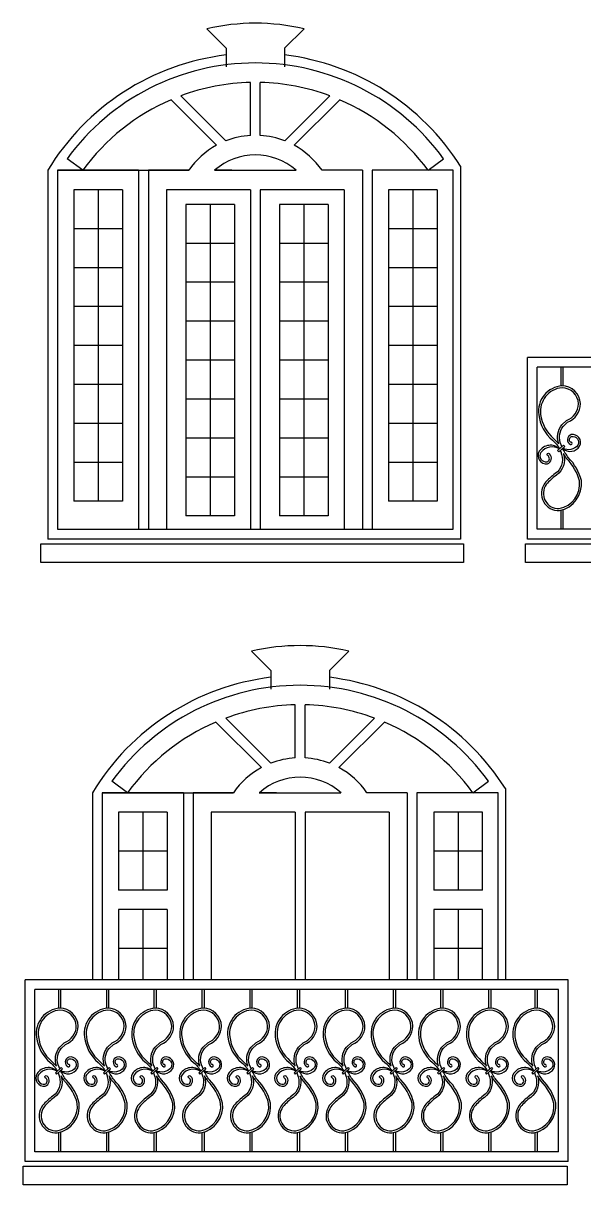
# Model space of a CAD drawing. Header units: millimetres. Extents: x 765.99 to 775.3, y 174.84 to 180.82.
# Drawn here: x 769.27 to 772.15, y 174.85 to 180.82 of the extents above; entities that cross this region are included whole.
import ezdxf

# ---------------------------------------------------------------- set-up
doc = ezdxf.new("R2010")
doc.units = ezdxf.units.MM
doc.header["$MEASUREMENT"] = 0
doc.layers.add('alvenaria', color=5, linetype='Continuous')
doc.layers.add('janela', color=1, linetype='Continuous')

msp = doc.modelspace()

# ---------------------------------------------------------------- linework, layer by layer
at = {"color": 2}
for p, q in [((770.2136, 180.7889), (770.3136, 180.6889)), ((770.7136, 180.7889), (770.6136, 180.6889)), ((770.3136, 180.6889), (770.3136, 180.5934)), ((770.6136, 180.6889), (770.6136, 180.5934)), ((770.4386, 180.2409), (770.4386, 180.5136)), ((770.4886, 180.2409), (770.4886, 180.5136)), ((770.2642, 180.1909), (770.0304, 180.4247)), ((770.3125, 180.2133), (770.0809, 180.4449)), ((770.6147, 180.2133), (770.8464, 180.4449)), ((770.663, 180.1909), (770.8969, 180.4247)), ((769.5763, 180.0622), (769.4961, 180.122)), ((771.351, 180.0622), (771.4312, 180.122)), ((769.3963, 180.0622), (769.3963, 178.1685)), ((769.4463, 180.0622), (769.4463, 178.2185)), ((769.8636, 180.0622), (769.4463, 180.0622)), ((769.4463, 180.0622), (770.121, 180.0622)), ((769.8636, 180.0622), (769.8636, 178.2185)), ((769.9136, 180.0622), (769.9136, 178.2185)), ((770.0066, 180.0622), (769.9136, 180.0622)), ((770.121, 180.0622), (770.0066, 180.0622)), ((770.3425, 180.0622), (770.2538, 180.0622)), ((770.2538, 180.0622), (770.6735, 180.0622)), ((770.9207, 180.0622), (770.8062, 180.0622)), ((771.0136, 180.0622), (770.9207, 180.0622)), ((771.0136, 180.0622), (771.0136, 178.2185)), ((771.0636, 180.0622), (771.0636, 178.2185)), ((771.4809, 180.0622), (771.0636, 180.0622)), ((771.4809, 178.2185), (771.4809, 180.0622)), ((771.5181, 180.083), (771.5181, 178.1685)), ((770.0066, 179.9622), (770.0066, 178.2185)), ((770.4386, 179.9622), (770.0066, 179.9622)), ((770.4386, 179.9622), (770.4386, 178.2185)), ((770.4886, 179.9622), (770.4886, 178.2185)), ((770.9207, 179.9622), (770.4886, 179.9622)), ((770.9207, 179.9622), (770.9207, 178.2185)), ((771.8613, 178.1685), (771.8613, 179.1012)), ((774.6518, 179.1012), (771.8613, 179.1012)), ((771.9113, 178.2185), (771.9113, 179.0512)), ((774.6018, 179.0512), (771.9113, 179.0512)), ((772.0345, 178.9554), (772.0345, 179.0512)), ((772.0456, 178.9554), (772.0456, 179.0512)), ((772.0473, 178.6509), (772.0169, 178.6235)), ((772.0169, 178.6235), (772.0227, 178.6171)), ((772.0227, 178.6171), (772.0533, 178.6442)), ((772.0473, 178.6509), (772.0533, 178.6442)), ((772.0345, 178.2212), (772.0345, 178.317)), ((772.0456, 178.2212), (772.0456, 178.317)), ((769.4463, 178.2185), (771.4809, 178.2185)), ((774.6018, 178.2185), (771.9113, 178.2185)), ((771.5181, 178.1685), (769.3963, 178.1685)), ((774.6518, 178.1685), (771.8613, 178.1685)), ((770.4439, 177.5925), (770.5439, 177.4925)), ((770.9439, 177.5925), (770.8439, 177.4925)), ((770.5439, 177.4925), (770.5439, 177.397)), ((770.8439, 177.4925), (770.8439, 177.397)), ((770.6689, 177.0445), (770.6689, 177.3171)), ((770.7189, 177.0445), (770.7189, 177.3171)), ((770.5427, 177.0168), (770.3111, 177.2485)), ((770.845, 177.0168), (771.0766, 177.2485)), ((770.4945, 176.9944), (770.2606, 177.2282)), ((770.8933, 176.9944), (771.1271, 177.2282)), ((769.8065, 176.8657), (769.7263, 176.9255)), ((771.5812, 176.8657), (771.6614, 176.9255)), ((771.7483, 176.8865), (771.7483, 175.9047)), ((769.6265, 176.8657), (769.6265, 175.9047)), ((769.6765, 176.8657), (769.6765, 175.9047)), ((770.0939, 176.8657), (769.6765, 176.8657)), ((769.6765, 176.8657), (770.3512, 176.8657)), ((770.0939, 176.8657), (770.0939, 175.9047)), ((770.1439, 176.8657), (770.1439, 175.9047)), ((770.2368, 176.8657), (770.1439, 176.8657)), ((770.3512, 176.8657), (770.2368, 176.8657)), ((770.5727, 176.8657), (770.484, 176.8657)), ((770.484, 176.8657), (770.9037, 176.8657)), ((771.1509, 176.8657), (771.0365, 176.8657)), ((771.2439, 176.8657), (771.1509, 176.8657)), ((771.2439, 176.8657), (771.2439, 175.9047)), ((771.2939, 176.8657), (771.2939, 175.9047)), ((771.7112, 176.8657), (771.2939, 176.8657)), ((771.7112, 175.9047), (771.7112, 176.8657)), ((769.2803, 174.972), (769.2803, 175.9047)), ((772.0708, 175.9047), (769.2803, 175.9047)), ((772.0708, 174.972), (772.0708, 175.9047)), ((769.3303, 175.022), (769.3303, 175.8547)), ((772.0208, 175.8547), (769.3303, 175.8547)), ((769.3303, 175.022), (769.3303, 175.8547)), ((772.0208, 175.8547), (769.3303, 175.8547)), ((769.4535, 175.759), (769.4535, 175.8547)), ((769.4645, 175.759), (769.4645, 175.8547)), ((769.7, 175.759), (769.7, 175.8547)), ((769.711, 175.759), (769.711, 175.8547)), ((769.9439, 175.759), (769.9439, 175.8547)), ((769.9549, 175.759), (769.9549, 175.8547)), ((770.1904, 175.759), (770.1904, 175.8547)), ((770.2014, 175.759), (770.2014, 175.8547)), ((770.4368, 175.759), (770.4368, 175.8547)), ((770.4478, 175.759), (770.4478, 175.8547)), ((770.6807, 175.759), (770.6807, 175.8547)), ((770.6918, 175.759), (770.6918, 175.8547)), ((770.9272, 175.759), (770.9272, 175.8547)), ((770.9382, 175.759), (770.9382, 175.8547)), ((771.1737, 175.759), (771.1737, 175.8547)), ((771.1847, 175.759), (771.1847, 175.8547)), ((771.4176, 175.759), (771.4176, 175.8547)), ((771.4286, 175.759), (771.4286, 175.8547)), ((771.664, 175.759), (771.664, 175.8547)), ((771.6751, 175.759), (771.6751, 175.8547)), ((771.9022, 175.759), (771.9022, 175.8547)), ((771.9133, 175.759), (771.9133, 175.8547)), ((772.0208, 175.022), (772.0208, 175.8547)), ((772.0208, 175.022), (772.0208, 175.8547)), ((769.4663, 175.4545), (769.4359, 175.4271)), ((769.4663, 175.4545), (769.4723, 175.4477)), ((769.7128, 175.4545), (769.6824, 175.4271)), ((769.7128, 175.4545), (769.7188, 175.4477)), ((769.9567, 175.4545), (769.9263, 175.4271)), ((769.9567, 175.4545), (769.9627, 175.4477)), ((770.2032, 175.4545), (770.1728, 175.4271)), ((770.2032, 175.4545), (770.2092, 175.4477)), ((770.4496, 175.4545), (770.4192, 175.4271)), ((770.4496, 175.4545), (770.4556, 175.4477)), ((770.6936, 175.4545), (770.6632, 175.4271)), ((770.6936, 175.4545), (770.6995, 175.4477)), ((770.94, 175.4545), (770.9096, 175.4271)), ((770.94, 175.4545), (770.946, 175.4477)), ((771.1865, 175.4545), (771.1561, 175.4271)), ((771.1865, 175.4545), (771.1925, 175.4477)), ((771.4304, 175.4545), (771.4, 175.4271)), ((771.4304, 175.4545), (771.4364, 175.4477)), ((771.6769, 175.4545), (771.6465, 175.4271)), ((771.6769, 175.4545), (771.6828, 175.4477)), ((771.915, 175.4545), (771.8846, 175.4271)), ((771.915, 175.4545), (771.921, 175.4477)), ((769.4359, 175.4271), (769.4416, 175.4206)), ((769.4416, 175.4206), (769.4723, 175.4477)), ((769.6824, 175.4271), (769.6881, 175.4206)), ((769.6881, 175.4206), (769.7188, 175.4477)), ((769.9263, 175.4271), (769.932, 175.4206)), ((769.932, 175.4206), (769.9627, 175.4477)), ((770.1728, 175.4271), (770.1785, 175.4206)), ((770.1785, 175.4206), (770.2092, 175.4477)), ((770.4192, 175.4271), (770.4249, 175.4206)), ((770.4249, 175.4206), (770.4556, 175.4477)), ((770.6632, 175.4271), (770.6689, 175.4206)), ((770.6689, 175.4206), (770.6995, 175.4477)), ((770.9096, 175.4271), (770.9153, 175.4206)), ((770.9153, 175.4206), (770.946, 175.4477)), ((771.1561, 175.4271), (771.1618, 175.4206)), ((771.1618, 175.4206), (771.1925, 175.4477)), ((771.4, 175.4271), (771.4057, 175.4206)), ((771.4057, 175.4206), (771.4364, 175.4477)), ((771.6465, 175.4271), (771.6522, 175.4206)), ((771.6522, 175.4206), (771.6828, 175.4477)), ((771.8846, 175.4271), (771.8904, 175.4206)), ((771.8904, 175.4206), (771.921, 175.4477)), ((769.4535, 175.0248), (769.4535, 175.1205)), ((769.4645, 175.0248), (769.4645, 175.1205)), ((769.7, 175.0248), (769.7, 175.1205)), ((769.711, 175.0248), (769.711, 175.1205)), ((769.9439, 175.0248), (769.9439, 175.1205)), ((769.9549, 175.0248), (769.9549, 175.1205)), ((770.1904, 175.0248), (770.1904, 175.1205)), ((770.2014, 175.0248), (770.2014, 175.1205)), ((770.4368, 175.0248), (770.4368, 175.1205)), ((770.4478, 175.0248), (770.4478, 175.1205)), ((770.6807, 175.0248), (770.6807, 175.1205)), ((770.6918, 175.0248), (770.6918, 175.1205)), ((770.9272, 175.0248), (770.9272, 175.1205)), ((770.9382, 175.0248), (770.9382, 175.1205)), ((771.1737, 175.0248), (771.1737, 175.1205)), ((771.1847, 175.0248), (771.1847, 175.1205)), ((771.4176, 175.0248), (771.4176, 175.1205)), ((771.4286, 175.0248), (771.4286, 175.1205)), ((771.664, 175.0248), (771.664, 175.1205)), ((771.6751, 175.0248), (771.6751, 175.1205)), ((771.9022, 175.0248), (771.9022, 175.1205)), ((771.9133, 175.0248), (771.9133, 175.1205)), ((772.0208, 175.022), (769.3303, 175.022)), ((772.0208, 175.022), (769.3303, 175.022)), ((772.0708, 174.972), (769.2803, 174.972))]:
    msp.add_line(p, q, dxfattribs=at)
for points in [[(772.0465, 178.748), (772.0684, 178.7694, 0.306931), (772.1343, 178.8638, 0.397058), (772.0393, 178.9554, 0.432102), (771.9199, 178.8072, 0.188345), (771.9906, 178.6759, -0.111789), (772.0266, 178.6323, -0.111789)], [(772.0392, 178.6437, -0.00785), (772.0357, 178.6521, -0.291434), (772.0465, 178.748)], [(772.0431, 178.6351, 0.498485), (772.1298, 178.6461, 0.635174), (772.0864, 178.7047, 0.672054), (772.083, 178.6543, 1.414172), (772.0834, 178.6659, -0.564424), (772.089, 178.695, -0.626327), (772.121, 178.651, -0.378639), (772.0431, 178.6351, 0.497563)], [(772.0266, 178.6323, 0.461468), (771.9227, 178.6191, 0.650432), (771.9648, 178.5555, 0.57503), (771.9758, 178.6053, 0.502984)], [(772.0266, 178.6323, 0.362754), (771.9311, 178.6137, 0.643667), (771.9626, 178.5653, 0.675031), (771.9652, 178.5973, -1.273672), (771.9758, 178.6053)], [(772.0305, 178.624, -0.044703), (772.0373, 178.6022, -0.324841), (772.005, 178.5048, 0.068727), (771.951, 178.4548, 0.636143), (772.0267, 178.3147, 0.391481), (772.1393, 178.4684, 0.133262), (772.0719, 178.5869, -0.048473), (772.0431, 178.6351, -0.048473)], [(769.4655, 175.5515), (769.4874, 175.5729, 0.306931), (769.5533, 175.6673, 0.397058), (769.4583, 175.759, 0.432102), (769.3389, 175.6107, 0.188345), (769.4096, 175.4794, -0.111789), (769.4456, 175.4358, -0.111789)], [(769.7119, 175.5515), (769.7338, 175.5729, 0.306931), (769.7997, 175.6673, 0.397058), (769.7048, 175.759, 0.432102), (769.5854, 175.6107, 0.188345), (769.6561, 175.4794, -0.111789), (769.6921, 175.4358, -0.111789)], [(769.9559, 175.5515), (769.9778, 175.5729, 0.306931), (770.0437, 175.6673, 0.397058), (769.9487, 175.759, 0.432102), (769.8293, 175.6107, 0.188345), (769.9, 175.4794, -0.111789), (769.936, 175.4358, -0.111789)], [(770.2023, 175.5515), (770.2242, 175.5729, 0.306931), (770.2901, 175.6673, 0.397058), (770.1952, 175.759, 0.432102), (770.0758, 175.6107, 0.188345), (770.1465, 175.4794, -0.111789), (770.1825, 175.4358, -0.111789)], [(770.4488, 175.5515), (770.4707, 175.5729, 0.306931), (770.5366, 175.6673, 0.397058), (770.4416, 175.759, 0.432102), (770.3222, 175.6107, 0.188345), (770.3929, 175.4794, -0.111789), (770.4289, 175.4358, -0.111789)], [(770.6927, 175.5515), (770.7146, 175.5729, 0.306931), (770.7805, 175.6673, 0.397058), (770.6856, 175.759, 0.432102), (770.5661, 175.6107, 0.188345), (770.6369, 175.4794, -0.111789), (770.6729, 175.4358, -0.111789)], [(770.9392, 175.5515), (770.9611, 175.5729, 0.306931), (771.027, 175.6673, 0.397058), (770.932, 175.759, 0.432102), (770.8126, 175.6107, 0.188345), (770.8833, 175.4794, -0.111789), (770.9193, 175.4358, -0.111789)], [(771.1856, 175.5515), (771.2075, 175.5729, 0.306931), (771.2734, 175.6673, 0.397058), (771.1785, 175.759, 0.432102), (771.0591, 175.6107, 0.188345), (771.1298, 175.4794, -0.111789), (771.1658, 175.4358, -0.111789)], [(771.4296, 175.5515), (771.4515, 175.5729, 0.306931), (771.5174, 175.6673, 0.397058), (771.4224, 175.759, 0.432102), (771.303, 175.6107, 0.188345), (771.3737, 175.4794, -0.111789), (771.4097, 175.4358, -0.111789)], [(771.676, 175.5515), (771.6979, 175.5729, 0.306931), (771.7638, 175.6673, 0.397058), (771.6689, 175.759, 0.432102), (771.5494, 175.6107, 0.188345), (771.6202, 175.4794, -0.111789), (771.6562, 175.4358, -0.111789)], [(771.9142, 175.5515), (771.9361, 175.5729, 0.306931), (772.002, 175.6673, 0.397058), (771.9071, 175.759, 0.432102), (771.7876, 175.6107, 0.188345), (771.8584, 175.4794, -0.111789), (771.8943, 175.4358, -0.111789)], [(769.4582, 175.4472, -0.00785), (769.4547, 175.4556, -0.291434), (769.4655, 175.5515)], [(769.7047, 175.4472, -0.00785), (769.7012, 175.4556, -0.291434), (769.7119, 175.5515)], [(769.9486, 175.4472, -0.00785), (769.9451, 175.4556, -0.291434), (769.9559, 175.5515)], [(770.1951, 175.4472, -0.00785), (770.1916, 175.4556, -0.291434), (770.2023, 175.5515)], [(770.4415, 175.4472, -0.00785), (770.438, 175.4556, -0.291434), (770.4488, 175.5515)], [(770.6855, 175.4472, -0.00785), (770.682, 175.4556, -0.291434), (770.6927, 175.5515)], [(770.9319, 175.4472, -0.00785), (770.9284, 175.4556, -0.291434), (770.9392, 175.5515)], [(771.1784, 175.4472, -0.00785), (771.1749, 175.4556, -0.291434), (771.1856, 175.5515)], [(771.4223, 175.4472, -0.00785), (771.4188, 175.4556, -0.291434), (771.4296, 175.5515)], [(771.6688, 175.4472, -0.00785), (771.6653, 175.4556, -0.291434), (771.676, 175.5515)], [(771.907, 175.4472, -0.00785), (771.9035, 175.4556, -0.291434), (771.9142, 175.5515)], [(769.4456, 175.4358, 0.461468), (769.3417, 175.4227, 0.650432), (769.3838, 175.3591, 0.57503), (769.3948, 175.4088, 0.502984)], [(769.4621, 175.4387, 0.498485), (769.5488, 175.4497, 0.635174), (769.5054, 175.5082, 0.672054), (769.502, 175.4578, 1.414172), (769.5024, 175.4695, -0.564424), (769.508, 175.4985, -0.626327), (769.54, 175.4545, -0.378639), (769.4621, 175.4387, 0.497563)], [(769.6921, 175.4358, 0.461468), (769.5881, 175.4227, 0.650432), (769.6303, 175.3591, 0.57503), (769.6413, 175.4088, 0.502984)], [(769.7085, 175.4387, 0.498485), (769.7952, 175.4497, 0.635174), (769.7518, 175.5082, 0.672054), (769.7485, 175.4578, 1.414172), (769.7489, 175.4695, -0.564424), (769.7544, 175.4985, -0.626327), (769.7865, 175.4545, -0.378639), (769.7085, 175.4387, 0.497563)], [(769.936, 175.4358, 0.461468), (769.832, 175.4227, 0.650432), (769.8742, 175.3591, 0.57503), (769.8852, 175.4088, 0.502984)], [(769.9525, 175.4387, 0.498485), (770.0392, 175.4497, 0.635174), (769.9958, 175.5082, 0.672054), (769.9924, 175.4578, 1.414172), (769.9928, 175.4695, -0.564424), (769.9984, 175.4985, -0.626327), (770.0304, 175.4545, -0.378639), (769.9525, 175.4387, 0.497563)], [(770.1825, 175.4358, 0.461468), (770.0785, 175.4227, 0.650432), (770.1207, 175.3591, 0.57503), (770.1317, 175.4088, 0.502984)], [(770.1989, 175.4387, 0.498485), (770.2856, 175.4497, 0.635174), (770.2422, 175.5082, 0.672054), (770.2389, 175.4578, 1.414172), (770.2393, 175.4695, -0.564424), (770.2448, 175.4985, -0.626327), (770.2769, 175.4545, -0.378639), (770.1989, 175.4387, 0.497563)], [(770.4289, 175.4358, 0.461468), (770.3249, 175.4227, 0.650432), (770.3671, 175.3591, 0.57503), (770.3781, 175.4088, 0.502984)], [(770.4454, 175.4387, 0.498485), (770.5321, 175.4497, 0.635174), (770.4887, 175.5082, 0.672054), (770.4853, 175.4578, 1.414172), (770.4857, 175.4695, -0.564424), (770.4913, 175.4985, -0.626327), (770.5233, 175.4545, -0.378639), (770.4454, 175.4387, 0.497563)], [(770.6729, 175.4358, 0.461468), (770.5689, 175.4227, 0.650432), (770.6111, 175.3591, 0.57503), (770.6221, 175.4088, 0.502984)], [(770.6893, 175.4387, 0.498485), (770.776, 175.4497, 0.635174), (770.7326, 175.5082, 0.672054), (770.7293, 175.4578, 1.414172), (770.7297, 175.4695, -0.564424), (770.7352, 175.4985, -0.626327), (770.7673, 175.4545, -0.378639), (770.6893, 175.4387, 0.497563)], [(770.9193, 175.4358, 0.461468), (770.8153, 175.4227, 0.650432), (770.8575, 175.3591, 0.57503), (770.8685, 175.4088, 0.502984)], [(770.9358, 175.4387, 0.498485), (771.0225, 175.4497, 0.635174), (770.9791, 175.5082, 0.672054), (770.9757, 175.4578, 1.414172), (770.9761, 175.4695, -0.564424), (770.9817, 175.4985, -0.626327), (771.0137, 175.4545, -0.378639), (770.9358, 175.4387, 0.497563)], [(771.1658, 175.4358, 0.461468), (771.0618, 175.4227, 0.650432), (771.104, 175.3591, 0.57503), (771.115, 175.4088, 0.502984)], [(771.1822, 175.4387, 0.498485), (771.2689, 175.4497, 0.635174), (771.2255, 175.5082, 0.672054), (771.2222, 175.4578, 1.414172), (771.2226, 175.4695, -0.564424), (771.2281, 175.4985, -0.626327), (771.2602, 175.4545, -0.378639), (771.1822, 175.4387, 0.497563)], [(771.4097, 175.4358, 0.461468), (771.3057, 175.4227, 0.650432), (771.3479, 175.3591, 0.57503), (771.3589, 175.4088, 0.502984)], [(771.4262, 175.4387, 0.498485), (771.5128, 175.4497, 0.635174), (771.4694, 175.5082, 0.672054), (771.4661, 175.4578, 1.414172), (771.4665, 175.4695, -0.564424), (771.4721, 175.4985, -0.626327), (771.5041, 175.4545, -0.378639), (771.4262, 175.4387, 0.497563)], [(771.6562, 175.4358, 0.461468), (771.5522, 175.4227, 0.650432), (771.5944, 175.3591, 0.57503), (771.6054, 175.4088, 0.502984)], [(771.6726, 175.4387, 0.498485), (771.7593, 175.4497, 0.635174), (771.7159, 175.5082, 0.672054), (771.7126, 175.4578, 1.414172), (771.713, 175.4695, -0.564424), (771.7185, 175.4985, -0.626327), (771.7506, 175.4545, -0.378639), (771.6726, 175.4387, 0.497563)], [(771.8943, 175.4358, 0.461468), (771.7904, 175.4227, 0.650432), (771.8325, 175.3591, 0.57503), (771.8436, 175.4088, 0.502984)], [(771.9108, 175.4387, 0.498485), (771.9975, 175.4497, 0.635174), (771.9541, 175.5082, 0.672054), (771.9507, 175.4578, 1.414172), (771.9512, 175.4695, -0.564424), (771.9567, 175.4985, -0.626327), (771.9887, 175.4545, -0.378639), (771.9108, 175.4387, 0.497563)], [(769.4456, 175.4358, 0.362754), (769.35, 175.4172, 0.643667), (769.3816, 175.3688, 0.675031), (769.3842, 175.4008, -1.273672), (769.3948, 175.4088)], [(769.4495, 175.4275, -0.044703), (769.4563, 175.4057, -0.324841), (769.424, 175.3083, 0.068727), (769.37, 175.2583, 0.636143), (769.4457, 175.1182, 0.391481), (769.5583, 175.2719, 0.133262), (769.4909, 175.3905, -0.048473), (769.4621, 175.4387, -0.048473)], [(769.6921, 175.4358, 0.362754), (769.5965, 175.4172, 0.643667), (769.6281, 175.3688, 0.675031), (769.6307, 175.4008, -1.273672), (769.6413, 175.4088)], [(769.6959, 175.4275, -0.044703), (769.7028, 175.4057, -0.324841), (769.6705, 175.3083, 0.068727), (769.6164, 175.2583, 0.636143), (769.6921, 175.1182, 0.391481), (769.8048, 175.2719, 0.133262), (769.7373, 175.3905, -0.048473), (769.7085, 175.4387, -0.048473)], [(769.936, 175.4358, 0.362754), (769.8404, 175.4172, 0.643667), (769.872, 175.3688, 0.675031), (769.8746, 175.4008, -1.273672), (769.8852, 175.4088)], [(769.9398, 175.4275, -0.044703), (769.9467, 175.4057, -0.324841), (769.9144, 175.3083, 0.068727), (769.8604, 175.2583, 0.636143), (769.9361, 175.1182, 0.391481), (770.0487, 175.2719, 0.133262), (769.9813, 175.3905, -0.048473), (769.9525, 175.4387, -0.048473)], [(770.1825, 175.4358, 0.362754), (770.0869, 175.4172, 0.643667), (770.1185, 175.3688, 0.675031), (770.1211, 175.4008, -1.273672), (770.1317, 175.4088)], [(770.1863, 175.4275, -0.044703), (770.1932, 175.4057, -0.324841), (770.1609, 175.3083, 0.068727), (770.1068, 175.2583, 0.636143), (770.1825, 175.1182, 0.391481), (770.2952, 175.2719, 0.133262), (770.2277, 175.3905, -0.048473), (770.1989, 175.4387, -0.048473)], [(770.4289, 175.4358, 0.362754), (770.3333, 175.4172, 0.643667), (770.3649, 175.3688, 0.675031), (770.3675, 175.4008, -1.273672), (770.3781, 175.4088)], [(770.4327, 175.4275, -0.044703), (770.4396, 175.4057, -0.324841), (770.4073, 175.3083, 0.068727), (770.3533, 175.2583, 0.636143), (770.429, 175.1182, 0.391481), (770.5416, 175.2719, 0.133262), (770.4742, 175.3905, -0.048473), (770.4454, 175.4387, -0.048473)], [(770.6729, 175.4358, 0.362754), (770.5773, 175.4172, 0.643667), (770.6088, 175.3688, 0.675031), (770.6115, 175.4008, -1.273672), (770.6221, 175.4088)], [(770.6767, 175.4275, -0.044703), (770.6836, 175.4057, -0.324841), (770.6513, 175.3083, 0.068727), (770.5972, 175.2583, 0.636143), (770.6729, 175.1182, 0.391481), (770.7855, 175.2719, 0.133262), (770.7181, 175.3905, -0.048473), (770.6893, 175.4387, -0.048473)], [(770.9193, 175.4358, 0.362754), (770.8237, 175.4172, 0.643667), (770.8553, 175.3688, 0.675031), (770.8579, 175.4008, -1.273672), (770.8685, 175.4088)], [(770.9231, 175.4275, -0.044703), (770.93, 175.4057, -0.324841), (770.8977, 175.3083, 0.068727), (770.8437, 175.2583, 0.636143), (770.9194, 175.1182, 0.391481), (771.032, 175.2719, 0.133262), (770.9646, 175.3905, -0.048473), (770.9358, 175.4387, -0.048473)], [(771.1658, 175.4358, 0.362754), (771.0702, 175.4172, 0.643667), (771.1017, 175.3688, 0.675031), (771.1044, 175.4008, -1.273672), (771.115, 175.4088)], [(771.1696, 175.4275, -0.044703), (771.1765, 175.4057, -0.324841), (771.1442, 175.3083, 0.068727), (771.0901, 175.2583, 0.636143), (771.1658, 175.1182, 0.391481), (771.2785, 175.2719, 0.133262), (771.211, 175.3905, -0.048473), (771.1822, 175.4387, -0.048473)], [(771.4097, 175.4358, 0.362754), (771.3141, 175.4172, 0.643667), (771.3457, 175.3688, 0.675031), (771.3483, 175.4008, -1.273672), (771.3589, 175.4088)], [(771.4135, 175.4275, -0.044703), (771.4204, 175.4057, -0.324841), (771.3881, 175.3083, 0.068727), (771.334, 175.2583, 0.636143), (771.4098, 175.1182, 0.391481), (771.5224, 175.2719, 0.133262), (771.4549, 175.3905, -0.048473), (771.4262, 175.4387, -0.048473)], [(771.6562, 175.4358, 0.362754), (771.5606, 175.4172, 0.643667), (771.5921, 175.3688, 0.675031), (771.5948, 175.4008, -1.273672), (771.6054, 175.4088)], [(771.66, 175.4275, -0.044703), (771.6669, 175.4057, -0.324841), (771.6346, 175.3083, 0.068727), (771.5805, 175.2583, 0.636143), (771.6562, 175.1182, 0.391481), (771.7688, 175.2719, 0.133262), (771.7014, 175.3905, -0.048473), (771.6726, 175.4387, -0.048473)], [(771.8943, 175.4358, 0.362754), (771.7988, 175.4172, 0.643667), (771.8303, 175.3688, 0.675031), (771.833, 175.4008, -1.273672), (771.8436, 175.4088)], [(771.8982, 175.4275, -0.044703), (771.9051, 175.4057, -0.324841), (771.8728, 175.3083, 0.068727), (771.8187, 175.2583, 0.636143), (771.8944, 175.1182, 0.391481), (772.007, 175.2719, 0.133262), (771.9396, 175.3905, -0.048473), (771.9108, 175.4387, -0.048473)]]:
    msp.add_lwpolyline(points, format="xyb", dxfattribs=at)
for points in [[(772.0391, 178.7547), (772.0629, 178.778, 0.31199), (772.1243, 178.8636, 0.39456), (772.0397, 178.9454, 0.431196), (771.9298, 178.8085, 0.188154), (771.9969, 178.6837, 0.008793), (772.0225, 178.6578, -0.263429)], [(772.0464, 178.6075, -0.267949), (772.047, 178.6048, -0.323734), (772.0108, 178.4966, 0.068544), (771.9589, 178.4486, 0.632058), (772.0254, 178.3247, 0.38846), (772.1295, 178.4666, 0.133287), (772.0643, 178.5804, -0.027079)], [(769.4581, 175.5583), (769.4819, 175.5815, 0.31199), (769.5433, 175.6671, 0.39456), (769.4587, 175.749, 0.431196), (769.3488, 175.612, 0.188154), (769.4159, 175.4872, 0.008793), (769.4415, 175.4613, -0.263429)], [(769.7045, 175.5583), (769.7284, 175.5815, 0.31199), (769.7897, 175.6671, 0.39456), (769.7051, 175.749, 0.431196), (769.5953, 175.612, 0.188154), (769.6624, 175.4872, 0.008793), (769.6879, 175.4613, -0.263429)], [(769.9485, 175.5583), (769.9723, 175.5815, 0.31199), (770.0337, 175.6671, 0.39456), (769.9491, 175.749, 0.431196), (769.8392, 175.612, 0.188154), (769.9063, 175.4872, 0.008793), (769.9319, 175.4613, -0.263429)], [(770.1949, 175.5583), (770.2188, 175.5815, 0.31199), (770.2801, 175.6671, 0.39456), (770.1955, 175.749, 0.431196), (770.0857, 175.612, 0.188154), (770.1528, 175.4872, 0.008793), (770.1783, 175.4613, -0.263429)], [(770.4414, 175.5583), (770.4652, 175.5815, 0.31199), (770.5266, 175.6671, 0.39456), (770.442, 175.749, 0.431196), (770.3321, 175.612, 0.188154), (770.3992, 175.4872, 0.008793), (770.4248, 175.4613, -0.263429)], [(770.6853, 175.5583), (770.7092, 175.5815, 0.31199), (770.7705, 175.6671, 0.39456), (770.6859, 175.749, 0.431196), (770.5761, 175.612, 0.188154), (770.6432, 175.4872, 0.008793), (770.6687, 175.4613, -0.263429)], [(770.9318, 175.5583), (770.9556, 175.5815, 0.31199), (771.017, 175.6671, 0.39456), (770.9324, 175.749, 0.431196), (770.8225, 175.612, 0.188154), (770.8896, 175.4872, 0.008793), (770.9152, 175.4613, -0.263429)], [(771.1782, 175.5583), (771.2021, 175.5815, 0.31199), (771.2634, 175.6671, 0.39456), (771.1788, 175.749, 0.431196), (771.069, 175.612, 0.188154), (771.1361, 175.4872, 0.008793), (771.1616, 175.4613, -0.263429)], [(771.4222, 175.5583), (771.446, 175.5815, 0.31199), (771.5074, 175.6671, 0.39456), (771.4227, 175.749, 0.431196), (771.3129, 175.612, 0.188154), (771.38, 175.4872, 0.008793), (771.4056, 175.4613, -0.263429)], [(771.6686, 175.5583), (771.6925, 175.5815, 0.31199), (771.7538, 175.6671, 0.39456), (771.6692, 175.749, 0.431196), (771.5594, 175.612, 0.188154), (771.6265, 175.4872, 0.008793), (771.652, 175.4613, -0.263429)], [(771.9068, 175.5583), (771.9306, 175.5815, 0.31199), (771.992, 175.6671, 0.39456), (771.9074, 175.749, 0.431196), (771.7975, 175.612, 0.188154), (771.8647, 175.4872, 0.008793), (771.8902, 175.4613, -0.263429)], [(769.4654, 175.4111, -0.267949), (769.466, 175.4083, -0.323734), (769.4298, 175.3001, 0.068544), (769.3779, 175.2521, 0.632058), (769.4444, 175.1282, 0.38846), (769.5484, 175.2701, 0.133287), (769.4833, 175.3839, -0.027079)], [(769.7118, 175.4111, -0.267949), (769.7125, 175.4083, -0.323734), (769.6763, 175.3001, 0.068544), (769.6243, 175.2521, 0.632058), (769.6909, 175.1282, 0.38846), (769.7949, 175.2701, 0.133287), (769.7297, 175.3839, -0.027079)], [(769.9558, 175.4111, -0.267949), (769.9564, 175.4083, -0.323734), (769.9202, 175.3001, 0.068544), (769.8682, 175.2521, 0.632058), (769.9348, 175.1282, 0.38846), (770.0388, 175.2701, 0.133287), (769.9737, 175.3839, -0.027079)], [(770.2022, 175.4111, -0.267949), (770.2029, 175.4083, -0.323734), (770.1667, 175.3001, 0.068544), (770.1147, 175.2521, 0.632058), (770.1813, 175.1282, 0.38846), (770.2853, 175.2701, 0.133287), (770.2201, 175.3839, -0.027079)], [(770.4487, 175.4111, -0.267949), (770.4493, 175.4083, -0.323734), (770.4131, 175.3001, 0.068544), (770.3612, 175.2521, 0.632058), (770.4277, 175.1282, 0.38846), (770.5317, 175.2701, 0.133287), (770.4666, 175.3839, -0.027079)], [(770.6926, 175.4111, -0.267949), (770.6932, 175.4083, -0.323734), (770.6571, 175.3001, 0.068544), (770.6051, 175.2521, 0.632058), (770.6717, 175.1282, 0.38846), (770.7757, 175.2701, 0.133287), (770.7105, 175.3839, -0.027079)], [(770.939, 175.4111, -0.267949), (770.9397, 175.4083, -0.323734), (770.9035, 175.3001, 0.068544), (770.8515, 175.2521, 0.632058), (770.9181, 175.1282, 0.38846), (771.0221, 175.2701, 0.133287), (770.9569, 175.3839, -0.027079)], [(771.1855, 175.4111, -0.267949), (771.1862, 175.4083, -0.323734), (771.15, 175.3001, 0.068544), (771.098, 175.2521, 0.632058), (771.1646, 175.1282, 0.38846), (771.2686, 175.2701, 0.133287), (771.2034, 175.3839, -0.027079)], [(771.4294, 175.4111, -0.267949), (771.4301, 175.4083, -0.323734), (771.3939, 175.3001, 0.068544), (771.3419, 175.2521, 0.632058), (771.4085, 175.1282, 0.38846), (771.5125, 175.2701, 0.133287), (771.4473, 175.3839, -0.027079)], [(771.6759, 175.4111, -0.267949), (771.6765, 175.4083, -0.323734), (771.6404, 175.3001, 0.068544), (771.5884, 175.2521, 0.632058), (771.655, 175.1282, 0.38846), (771.759, 175.2701, 0.133287), (771.6938, 175.3839, -0.027079)], [(771.9141, 175.4111, -0.267949), (771.9147, 175.4083, -0.323734), (771.8785, 175.3001, 0.068544), (771.8266, 175.2521, 0.632058), (771.8931, 175.1282, 0.38846), (771.9972, 175.2701, 0.133287), (771.932, 175.3839, -0.027079)]]:
    msp.add_lwpolyline(points, format="xyb", close=True, dxfattribs=at)
for centre, radius, start, end in [((770.4636, 179.716), 1.1016, 76.88326, 103.11674), ((770.4636, 179.4163), 1.2475, 96.9058, 148.82017), ((770.4636, 179.4163), 1.2475, 32.30211, 83.0942), ((770.4636, 179.4163), 1.1975, 36.10534, 143.89466), ((770.4636, 179.4163), 1.0975, 91.30522, 110.41009), ((770.4636, 179.4163), 1.0975, 69.58991, 88.69478), ((770.4636, 179.4163), 1.0975, 113.2496, 143.95053), ((770.4636, 179.4163), 1.0975, 36.04947, 66.7504), ((770.4636, 179.8249), 0.4168, 93.43899, 111.26016), ((770.4636, 179.8249), 0.4168, 68.73984, 86.56101), ((770.4636, 179.8249), 0.4168, 118.58377, 145.29576), ((770.4636, 179.8249), 0.4168, 34.70424, 61.41623), ((770.4636, 179.8249), 0.3168, 48.51036, 131.48964), ((770.6939, 176.5196), 1.1016, 76.88326, 103.11674), ((770.6939, 176.2198), 1.2475, 96.9058, 148.82017), ((770.6939, 176.2198), 1.2475, 32.30211, 83.0942), ((770.6939, 176.2198), 1.1975, 36.10534, 143.89466), ((770.6939, 176.2198), 1.0975, 91.30522, 110.41009), ((770.6939, 176.2198), 1.0975, 69.58991, 88.69478), ((770.6939, 176.2198), 1.0975, 113.2496, 143.95053), ((770.6939, 176.2198), 1.0975, 36.04947, 66.7504), ((770.6939, 176.6284), 0.4168, 93.43899, 111.26016), ((770.6939, 176.6284), 0.4168, 68.73984, 86.56101), ((770.6939, 176.6284), 0.4168, 118.58377, 145.29576), ((770.6939, 176.6284), 0.3168, 48.51036, 131.48964), ((770.6939, 176.6284), 0.4168, 34.70424, 61.41623)]:
    msp.add_arc(centre, radius, start, end, dxfattribs=at)
at = {"layer": 'alvenaria'}
for points in [[(769.3612, 178.1444), (771.5335, 178.1444), (771.5335, 178.0485), (769.3612, 178.0485)], [(771.8516, 178.1444), (774.6469, 178.1444), (774.6469, 178.0485), (771.8516, 178.0485)], [(769.2706, 174.9479), (772.0659, 174.9479), (772.0659, 174.852), (769.2706, 174.852)]]:
    msp.add_lwpolyline(points, close=True, dxfattribs=at)
at = {"layer": 'janela'}
for p, q in [((769.5307, 179.9622), (769.5307, 179.5622)), ((769.7807, 179.9622), (769.5307, 179.9622)), ((769.6557, 179.9622), (769.6557, 179.5622)), ((769.7807, 179.9622), (769.7807, 179.5622)), ((771.148, 179.9622), (771.148, 179.5622)), ((771.398, 179.9622), (771.148, 179.9622)), ((771.273, 179.9622), (771.273, 179.5622)), ((771.398, 179.9622), (771.398, 179.5622)), ((770.1057, 179.887), (770.1057, 179.487)), ((770.3557, 179.887), (770.1057, 179.887)), ((770.2307, 179.887), (770.2307, 179.487)), ((770.3557, 179.887), (770.3557, 179.487)), ((770.5877, 179.887), (770.5877, 179.487)), ((770.8377, 179.887), (770.5877, 179.887)), ((770.7127, 179.887), (770.7127, 179.487)), ((770.8377, 179.887), (770.8377, 179.487)), ((769.7807, 179.7622), (769.5307, 179.7622)), ((771.398, 179.7622), (771.148, 179.7622)), ((770.3557, 179.687), (770.1057, 179.687)), ((770.8377, 179.687), (770.5877, 179.687)), ((769.7807, 179.5622), (769.5307, 179.5622)), ((769.5307, 179.5622), (769.5307, 179.1622)), ((769.7807, 179.5622), (769.5307, 179.5622)), ((769.6557, 179.5622), (769.6557, 179.1622)), ((769.7807, 179.5622), (769.7807, 179.1622)), ((771.398, 179.5622), (771.148, 179.5622)), ((771.148, 179.5622), (771.148, 179.1622)), ((771.398, 179.5622), (771.148, 179.5622)), ((771.273, 179.5622), (771.273, 179.1622)), ((771.398, 179.5622), (771.398, 179.1622)), ((770.3557, 179.487), (770.1057, 179.487)), ((770.1057, 179.487), (770.1057, 179.087)), ((770.3557, 179.487), (770.1057, 179.487)), ((770.2307, 179.487), (770.2307, 179.087)), ((770.3557, 179.487), (770.3557, 179.087)), ((770.8377, 179.487), (770.5877, 179.487)), ((770.5877, 179.487), (770.5877, 179.087)), ((770.8377, 179.487), (770.5877, 179.487)), ((770.7127, 179.487), (770.7127, 179.087)), ((770.8377, 179.487), (770.8377, 179.087)), ((769.7807, 179.3622), (769.5307, 179.3622)), ((771.398, 179.3622), (771.148, 179.3622)), ((770.3557, 179.287), (770.1057, 179.287)), ((770.8377, 179.287), (770.5877, 179.287)), ((769.7807, 179.1622), (769.5307, 179.1622)), ((769.5307, 179.1622), (769.5307, 178.7622)), ((769.7807, 179.1622), (769.5307, 179.1622)), ((769.6557, 179.1622), (769.6557, 178.7622)), ((769.7807, 179.1622), (769.7807, 178.7622)), ((771.398, 179.1622), (771.148, 179.1622)), ((771.148, 179.1622), (771.148, 178.7622)), ((771.398, 179.1622), (771.148, 179.1622)), ((771.273, 179.1622), (771.273, 178.7622)), ((771.398, 179.1622), (771.398, 178.7622)), ((770.3557, 179.087), (770.1057, 179.087)), ((770.1057, 179.087), (770.1057, 178.687)), ((770.3557, 179.087), (770.1057, 179.087)), ((770.2307, 179.087), (770.2307, 178.687)), ((770.3557, 179.087), (770.3557, 178.687)), ((770.8377, 179.087), (770.5877, 179.087)), ((770.5877, 179.087), (770.5877, 178.687)), ((770.8377, 179.087), (770.5877, 179.087)), ((770.7127, 179.087), (770.7127, 178.687)), ((770.8377, 179.087), (770.8377, 178.687)), ((769.7807, 178.9622), (769.5307, 178.9622)), ((771.398, 178.9622), (771.148, 178.9622)), ((770.3557, 178.887), (770.1057, 178.887)), ((770.8377, 178.887), (770.5877, 178.887)), ((769.7807, 178.7622), (769.5307, 178.7622)), ((769.5307, 178.7622), (769.5307, 178.3622)), ((769.7807, 178.7622), (769.5307, 178.7622)), ((769.6557, 178.7622), (769.6557, 178.3622)), ((769.7807, 178.7622), (769.7807, 178.3622)), ((771.398, 178.7622), (771.148, 178.7622)), ((771.148, 178.7622), (771.148, 178.3622)), ((771.398, 178.7622), (771.148, 178.7622)), ((771.273, 178.7622), (771.273, 178.3622)), ((771.398, 178.7622), (771.398, 178.3622)), ((770.3557, 178.687), (770.1057, 178.687)), ((770.1057, 178.687), (770.1057, 178.287)), ((770.3557, 178.687), (770.1057, 178.687)), ((770.2307, 178.687), (770.2307, 178.287)), ((770.3557, 178.687), (770.3557, 178.287)), ((770.8377, 178.687), (770.5877, 178.687)), ((770.5877, 178.687), (770.5877, 178.287)), ((770.8377, 178.687), (770.5877, 178.687)), ((770.7127, 178.687), (770.7127, 178.287)), ((770.8377, 178.687), (770.8377, 178.287)), ((769.7807, 178.5622), (769.5307, 178.5622)), ((771.398, 178.5622), (771.148, 178.5622)), ((770.3557, 178.487), (770.1057, 178.487)), ((770.8377, 178.487), (770.5877, 178.487)), ((769.7807, 178.3622), (769.5307, 178.3622)), ((771.398, 178.3622), (771.148, 178.3622)), ((770.3557, 178.287), (770.1057, 178.287)), ((770.8377, 178.287), (770.5877, 178.287)), ((769.7609, 176.7657), (769.7609, 176.3657)), ((770.0109, 176.7657), (769.7609, 176.7657)), ((769.8859, 176.7657), (769.8859, 176.3657)), ((770.0109, 176.7657), (770.0109, 176.3657)), ((770.2368, 176.7657), (770.2368, 175.9047)), ((770.6689, 176.7657), (770.2368, 176.7657)), ((770.6689, 176.7657), (770.6689, 175.9047)), ((770.7189, 176.7657), (770.7189, 175.9047)), ((771.1509, 176.7657), (770.7189, 176.7657)), ((771.1509, 176.7657), (771.1509, 175.9047)), ((771.3802, 176.7657), (771.3802, 176.3657)), ((771.6302, 176.7657), (771.3802, 176.7657)), ((771.5052, 176.7657), (771.5052, 176.3657)), ((771.6302, 176.3657), (771.6302, 176.7657)), ((770.0109, 176.5657), (769.7609, 176.5657)), ((771.6302, 176.5657), (771.3802, 176.5657)), ((770.0109, 176.3657), (769.7609, 176.3657)), ((771.6302, 176.3657), (771.3802, 176.3657)), ((769.7609, 176.2657), (769.7609, 175.9047)), ((770.0109, 176.2657), (769.7609, 176.2657)), ((769.8859, 176.2657), (769.8859, 175.9047)), ((770.0109, 176.2657), (770.0109, 175.9047)), ((771.6302, 176.2657), (771.3802, 176.2657)), ((771.3802, 176.2657), (771.3802, 175.9047)), ((771.5052, 176.2657), (771.5052, 175.9047)), ((771.6302, 175.9047), (771.6302, 176.2657)), ((770.0109, 176.0657), (769.7609, 176.0657)), ((771.6302, 176.0657), (771.3802, 176.0657))]:
    msp.add_line(p, q, dxfattribs=at)

doc.saveas('drawing.dxf')
